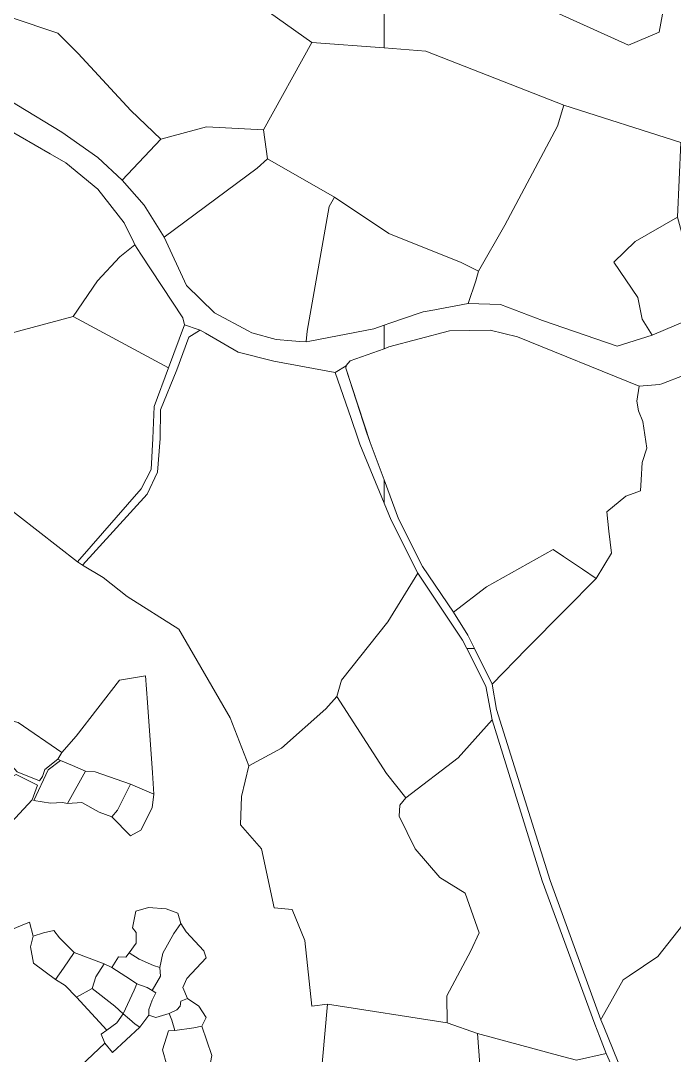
# Model space of a CAD drawing. Header units: metres. Extents: x 542555 to 550520, y 1840485 to 1846995.
# Drawn here: x 547871.7 to 548102.5, y 1840856.2 to 1841221.9 of the extents above; entities that cross this region are included whole.
import ezdxf

# ---------------------------------------------------------------- set-up
doc = ezdxf.new("R2010")
doc.units = ezdxf.units.M
doc.header["$MEASUREMENT"] = 0
doc.layers.add('Level 30', color=7, linetype='Continuous', lineweight=0)

msp = doc.modelspace()

# ---------------------------------------------------------------- linework, layer by layer
at = {"layer": 'Level 30', "color": 7, "linetype": 'Continuous', "lineweight": 0, "flags": 128}
for points in [[(548104.88, 1841178.87), (548063.47, 1841191.99), (548014.76, 1841211.17), (548000, 1841212.3), (548000, 1841233.45), (548000, 1841246.09), (548000, 1841246.1), (548031.15, 1841239.49), (548037.31, 1841235.52), (548086.36, 1841213.27), (548097.19, 1841217.87), (548101.36, 1841240.82), (548098.96, 1841254.89), (548099.93, 1841284.51), (548101.08, 1841300.16), (548118.0374, 1841310.719)], [(548000, 1841233.45), (548000, 1841212.3), (547974.53, 1841214.25), (547898.03, 1841268.55)], [(548101.36, 1841240.82), (548097.19, 1841217.87), (548097.19, 1841217.87), (548086.36, 1841213.27), (548037.31, 1841235.52)], [(547870.33, 1841192.2), (547886.23, 1841182.55), (547898.86, 1841173.59), (547907.46, 1841165.54), (547915.24, 1841156.69), (547922.39, 1841145.36), (547930.18, 1841128.36), (547940.08, 1841118.68), (547952.0064, 1841112.3108), (547953.3, 1841111.62), (547961.91, 1841109.18), (547967.3753, 1841108.7525), (547970.2136, 1841108.5304), (547972.52, 1841108.35), (547973.7759, 1841108.5952), (547996.44, 1841113.02), (548000, 1841114.24), (548000, 1841113.72), (548000, 1841107.12), (548000, 1841107.12), (548000, 1841105.95), (547988.03, 1841101.66), (547986.62, 1841100.06), (547986.5885, 1841099.8691), (547982.78, 1841097.57), (547961.11, 1841101.53), (547948.53, 1841104.77), (547936.9208, 1841111.4739), (547935.04, 1841112.56), (547934.3257, 1841112.7972), (547929.5, 1841114.4), (547928.9311, 1841116.9251), (547928.93, 1841116.93), (547914.079, 1841139.4336), (547911.93, 1841142.69), (547911.567, 1841143.4482), (547908.21, 1841150.46), (547898.88, 1841162.35), (547887.62, 1841171.62), (547882.0972, 1841174.8098), (547866.22, 1841183.98)], [(548105.99, 1841096.66), (548098.124, 1841093.6096), (548097.3, 1841093.29), (548090.09, 1841092.77), (548047.09, 1841110.19), (548037.5, 1841112.51), (548023.12, 1841112.26), (548001.73, 1841106.58), (548000, 1841105.95), (548000, 1841107.12), (548000, 1841113.72), (548000, 1841114.24), (548002.0295, 1841114.9391), (548012.722, 1841118.6221), (548013.79, 1841118.99), (548018.5989, 1841119.8805), (548019.1501, 1841119.9826), (548029.72, 1841121.94), (548041.17, 1841121.56), (548056.02, 1841115.91), (548082.35, 1841106.81), (548094.69, 1841110.79), (548115.7262, 1841119.6899)], [(548110.86, 1840909.06), (548096.69, 1840891.12), (548086.5955, 1840884.3158), (548084.51, 1840882.91), (548076.9068, 1840869.5116), (548076.52, 1840868.83), (548058.71, 1840918.07), (548039.77, 1840978.45), (548038.15, 1840987.46), (548050.3653, 1840999.8582), (548064.0185, 1841013.7159), (548074.88, 1841024.74), (548080.29, 1841033.76), (548079.411, 1841041.5165), (548078.64, 1841048.32), (548085.37, 1841053.82), (548088.3489, 1841054.8924), (548090.62, 1841055.71), (548090.8403, 1841059.6796), (548091.18, 1841065.8), (548092.79, 1841070.86), (548091.37, 1841080.21), (548091.3588, 1841080.2392), (548089.9, 1841084.04), (548089.27, 1841087.42), (548090.09, 1841092.77), (548097.3, 1841093.29), (548098.124, 1841093.6096), (548105.99, 1841096.66)], [(547856.91, 1841057.78), (547891.67, 1841030.7), (547893.45, 1841029.41), (547900.77, 1841025.05), (547909.3, 1841018.35), (547927.48, 1841006.87), (547945.69, 1840975.54), (547952.29, 1840958.52), (547949.69, 1840947.73), (547949.35, 1840937.71), (547956.71, 1840929.21), (547961.19, 1840908.34), (547967.56, 1840907.74), (547972, 1840896.87), (547974.49, 1840873.59), (547980.04, 1840874.3), (547976.52, 1840834.91)], [(548083.83, 1840844.83), (548078.4, 1840856.92), (548076.0531, 1840862.9986), (548074.4, 1840867.28), (548055.9, 1840917.87), (548038.15, 1840974.83), (548035.9, 1840986.74), (548029.21, 1841000), (548031.98, 1841000), (548038.15, 1840987.46), (548039.77, 1840978.45), (548058.71, 1840918.07), (548076.52, 1840868.83), (548077.5825, 1840866.2506), (548086.04, 1840845.72)], [(547870.37, 1840956.41), (547878.27, 1840953.19), (547879.41, 1840954.79), (547880.24, 1840957.26), (547884.82, 1840960.89), (547885.72, 1840960.43), (547881.39, 1840957.14), (547876.36, 1840946.33), (547882.18, 1840945.39), (547886.45, 1840945.56), (547888.17, 1840945.26), (547893.21, 1840945.6), (547899.42, 1840942.11), (547903.81, 1840940.49), (547910.5, 1840933.84), (547914.05, 1840935.81), (547918.1, 1840943.68), (547918.67, 1840948.49), (547918.25, 1840956.03), (547916.5, 1840980.93), (547915.69, 1840990.41), (547906.55, 1840988.8), (547891.28, 1840969), (547886.21, 1840963.28), (547870.78, 1840973.85)], [(547866.73, 1840936.87), (547875.7, 1840946.55), (547877.61, 1840951.76), (547870.03, 1840955.46)], [(547770.99, 1840827.73), (547776.9, 1840863.03), (547761.07, 1840885.69), (547753.64, 1840904.3), (547772.94, 1840910.78), (547804.73, 1840919.96), (547834.72, 1840933.52), (547857.87, 1840930), (547855.86, 1840912.45), (547856.38, 1840902.88), (547867.56, 1840900.29), (547874.72, 1840903.32), (547876.05, 1840898.36), (547875.09, 1840894.59), (547876.18, 1840888.77), (547883.9, 1840882.98), (547887.35, 1840880.96), (547891.38, 1840876.78), (547891.38, 1840876.78), (547902.09, 1840865.13), (547900.12, 1840863.67), (547901.39, 1840860.57), (547890.8, 1840850.51)], [(547939.19, 1840856.12), (547935.64, 1840866.53), (547937.21, 1840869.63), (547934.6, 1840873.57), (547930.54, 1840876.35), (547928.93, 1840880.19), (547930.38, 1840883.34), (547937.19, 1840890.73), (547936.38, 1840893.14), (547930.13, 1840899.86), (547928.19, 1840902.79), (547927.15, 1840906.45), (547923.01, 1840908.05), (547916.83, 1840908.42), (547912.35, 1840907.17), (547911.19, 1840901.28), (547912.42, 1840899.61), (547912.39, 1840895.87), (547909.99, 1840892.45), (547908.79, 1840890.96), (547906.19, 1840891.05), (547903.87, 1840887.31), (547901.15, 1840888.6), (547890.6, 1840892.56), (547885.31, 1840897.79), (547883.32, 1840900.31), (547879.76, 1840899.52), (547876.05, 1840898.36), (547874.72, 1840903.32), (547867.56, 1840900.29)], [(548105.55, 1840839.3), (548089.56, 1840840.98), (548086.04, 1840845.72), (548077.5825, 1840866.2506), (548076.52, 1840868.83), (548076.9068, 1840869.5116), (548084.51, 1840882.91), (548086.5955, 1840884.3158), (548096.69, 1840891.12), (548110.86, 1840909.06)], [(547890.8, 1840850.51), (547901.39, 1840860.57), (547904.05, 1840857.2), (547913.75, 1840866.22), (547916.98, 1840870.43), (547919.41, 1840869.56), (547924.06, 1840871.02), (547925.1, 1840868.63), (547926.12, 1840865.01), (547923.86, 1840864.84), (547921.73, 1840858.15), (547926.37, 1840841.89)]]:
    msp.add_lwpolyline(points, dxfattribs=at)
for points in [[(547974.53, 1841214.25), (547957.45, 1841183.33), (547937.3, 1841184.39), (547921.14, 1841180.07), (547910.54, 1841190.14), (547891.94, 1841210.36), (547884.82, 1841217.53), (547868.24, 1841223.01), (547855.83, 1841226.21), (547898.03, 1841268.55), (547974.53, 1841214.25)], [(547921.14, 1841180.07), (547907.46, 1841165.54), (547898.86, 1841173.59), (547886.23, 1841182.55), (547870.33, 1841192.2), (547860.67, 1841198.2), (547846.22, 1841202.95), (547846.38, 1841205.61), (547849.42, 1841217.1), (547855.83, 1841226.21), (547868.24, 1841223.01), (547884.82, 1841217.53), (547891.94, 1841210.36), (547910.54, 1841190.14), (547921.14, 1841180.07)], [(548042.65, 1841149.58), (548033.36, 1841133.32), (548027.27, 1841136.4), (548001.73, 1841146.65), (547982.47, 1841159.57), (547958.82, 1841173.05), (547957.45, 1841183.33), (547974.53, 1841214.25), (548000, 1841212.3), (548014.76, 1841211.17), (548063.47, 1841191.99), (548061.31, 1841184.61), (548042.65, 1841149.58)], [(547908.21, 1841150.46), (547911.567, 1841143.4482), (547911.93, 1841142.69), (547906.62, 1841138.4), (547898.74, 1841129.91), (547890.23, 1841117.41), (547839.99, 1841103.87), (547830.6, 1841101.95), (547827.01, 1841093.74), (547822, 1841082.96), (547796.43, 1841111.63), (547791, 1841131.5), (547804.83, 1841198.11), (547830.36, 1841197.98), (547833.7, 1841195.76), (547852.41, 1841190.54), (547866.22, 1841183.98), (547882.0972, 1841174.8098), (547887.62, 1841171.62), (547898.88, 1841162.35), (547908.21, 1841150.46)], [(548104.88, 1841178.87), (548103.68, 1841152.45), (548088.68, 1841143.87), (548081.2, 1841136.57), (548089.63, 1841124.03), (548091.18, 1841116.36), (548094.69, 1841110.79), (548082.35, 1841106.81), (548056.02, 1841115.91), (548041.17, 1841121.56), (548029.72, 1841121.94), (548032.39, 1841130.01), (548033.36, 1841133.32), (548042.65, 1841149.58), (548061.31, 1841184.61), (548063.47, 1841191.99), (548104.88, 1841178.87)], [(547957.45, 1841183.33), (547958.82, 1841173.05), (547955.14, 1841169.72), (547922.39, 1841145.36), (547915.24, 1841156.69), (547907.46, 1841165.54), (547921.14, 1841180.07), (547937.3, 1841184.39), (547957.45, 1841183.33)], [(547958.82, 1841173.05), (547982.47, 1841159.57), (547980.58, 1841156.24), (547972.87, 1841112.14), (547972.5406, 1841108.5727), (547972.52, 1841108.35), (547970.2136, 1841108.5304), (547967.3753, 1841108.7525), (547961.91, 1841109.18), (547953.3, 1841111.62), (547952.0064, 1841112.3108), (547940.08, 1841118.68), (547930.18, 1841128.36), (547922.39, 1841145.36), (547955.14, 1841169.72), (547958.82, 1841173.05)], [(547982.47, 1841159.57), (548001.73, 1841146.65), (548027.27, 1841136.4), (548033.36, 1841133.32), (548032.39, 1841130.01), (548029.72, 1841121.94), (548019.1501, 1841119.9826), (548018.5989, 1841119.8805), (548013.79, 1841118.99), (548012.722, 1841118.6221), (548002.0295, 1841114.9391), (548000, 1841114.24), (547996.44, 1841113.02), (547973.7759, 1841108.5952), (547972.52, 1841108.35), (547972.5406, 1841108.5727), (547972.87, 1841112.14), (547980.58, 1841156.24), (547982.47, 1841159.57)], [(548103.68, 1841152.45), (548110.75, 1841126.59), (548116.5656, 1841121.067), (548117.31, 1841120.36), (548115.7262, 1841119.6899), (548094.69, 1841110.79), (548091.18, 1841116.36), (548089.63, 1841124.03), (548081.2, 1841136.57), (548088.68, 1841143.87), (548103.68, 1841152.45)], [(547914.079, 1841139.4336), (547928.93, 1841116.93), (547928.9311, 1841116.9251), (547929.5, 1841114.4), (547923.9, 1841099.26), (547890.23, 1841117.41), (547898.74, 1841129.91), (547906.62, 1841138.4), (547911.93, 1841142.69), (547914.079, 1841139.4336)], [(547890.23, 1841117.41), (547923.9, 1841099.26), (547918.81, 1841085.54), (547918.37, 1841074.18), (547917.7, 1841063.23), (547914.2, 1841056.48), (547891.67, 1841030.7), (547856.91, 1841057.78), (547851.38, 1841062.07), (547846.49, 1841063.45), (547836.39, 1841069.87), (547822, 1841082.96), (547827.01, 1841093.74), (547830.6, 1841101.95), (547839.99, 1841103.87), (547890.23, 1841117.41)], [(547929.5, 1841114.4), (547934.3257, 1841112.7972), (547935.04, 1841112.56), (547934.8201, 1841112.419), (547931.08, 1841110.02), (547926.86, 1841098.54), (547920.99, 1841084.35), (547920.87, 1841074.18), (547919.94, 1841062.33), (547916.29, 1841054.57), (547893.45, 1841029.41), (547891.67, 1841030.7), (547914.2, 1841056.48), (547917.7, 1841063.23), (547918.37, 1841074.18), (547918.81, 1841085.54), (547923.9, 1841099.26), (547929.5, 1841114.4)], [(547984.93, 1840988.87), (547983.36, 1840983.07), (547979.49, 1840978.69), (547963.83, 1840964.81), (547952.29, 1840958.52), (547945.69, 1840975.54), (547927.48, 1841006.87), (547909.3, 1841018.35), (547900.77, 1841025.05), (547893.45, 1841029.41), (547916.29, 1841054.57), (547919.94, 1841062.33), (547920.87, 1841074.18), (547920.99, 1841084.35), (547926.86, 1841098.54), (547931.08, 1841110.02), (547934.8201, 1841112.419), (547935.04, 1841112.56), (547936.9208, 1841111.4739), (547948.53, 1841104.77), (547961.11, 1841101.53), (547982.78, 1841097.57), (547988.33, 1841081.31), (547990.72, 1841074.31), (547991.42, 1841072.26), (548000, 1841051.32), (548002.46, 1841045.32), (548011.9, 1841026.69), (548001.37, 1841009.45), (547984.93, 1840988.87)], [(548080.29, 1841033.76), (548074.88, 1841024.74), (548070.0677, 1841028.0064), (548063.4129, 1841032.5234), (548059.72, 1841035.03), (548036.16, 1841021.86), (548024.58, 1841012.84), (548013.61, 1841028.97), (548005.13, 1841045.9), (548000, 1841059.6), (547995.07, 1841072.77), (547986.47, 1841099.15), (547986.59, 1841099.87), (547986.62, 1841100.06), (547988.03, 1841101.66), (548000, 1841105.95), (548001.73, 1841106.58), (548023.12, 1841112.26), (548037.5, 1841112.51), (548047.09, 1841110.19), (548090.09, 1841092.77), (548089.27, 1841087.42), (548089.9, 1841084.04), (548091.3588, 1841080.2392), (548091.37, 1841080.21), (548092.79, 1841070.86), (548091.18, 1841065.8), (548090.8403, 1841059.6796), (548090.62, 1841055.71), (548088.3489, 1841054.8924), (548085.37, 1841053.82), (548078.64, 1841048.32), (548079.411, 1841041.5165), (548080.29, 1841033.76)], [(548000, 1841059.6), (548000, 1841051.32), (547991.42, 1841072.26), (547990.72, 1841074.31), (547988.33, 1841081.31), (547982.78, 1841097.57), (547986.5885, 1841099.8691), (547986.47, 1841099.15), (547993.98, 1841076.11), (547995.07, 1841072.77), (548000, 1841059.6)], [(548031.98, 1841000), (548029.21, 1841000), (548027.72, 1841002.94), (548011.9, 1841026.69), (548002.46, 1841045.32), (548000, 1841051.32), (548000, 1841059.6), (548005.13, 1841045.9), (548013.61, 1841028.97), (548024.58, 1841012.84), (548029.64, 1841004.77), (548031.98, 1841000)], [(548050.3653, 1840999.8582), (548038.15, 1840987.46), (548031.99, 1841000), (548031.98, 1841000), (548029.64, 1841004.77), (548024.58, 1841012.84), (548036.16, 1841021.86), (548059.72, 1841035.03), (548063.4129, 1841032.5234), (548070.0677, 1841028.0064), (548074.88, 1841024.74), (548064.0185, 1841013.7159), (548050.3653, 1840999.8582)], [(548026.2, 1840961.4), (548007.74, 1840947.2), (548000.88, 1840955.84), (547983.36, 1840983.07), (547984.93, 1840988.87), (548001.37, 1841009.45), (548011.9, 1841026.69), (548027.72, 1841002.94), (548029.2, 1841000), (548029.21, 1841000), (548035.9, 1840986.74), (548038.15, 1840974.83), (548026.2, 1840961.4)], [(547918.67, 1840948.49), (547910.44, 1840952.02), (547897.92, 1840956.44), (547894.59, 1840956.63), (547889.96, 1840958.72), (547885.72, 1840960.43), (547884.82, 1840960.89), (547886.21, 1840963.28), (547891.28, 1840969), (547906.55, 1840988.8), (547915.69, 1840990.41), (547916.5, 1840980.93), (547918.25, 1840956.03), (547918.67, 1840948.49)], [(548007.74, 1840947.2), (548005.57, 1840944.68), (548005.38, 1840940.77), (548010.96, 1840929.19), (548019.76, 1840919.07), (548028.69, 1840913.58), (548033.62, 1840899.52), (548030.6, 1840893.18), (548022.2, 1840877.29), (548022.35, 1840867.73), (547980.04, 1840874.3), (547974.49, 1840873.59), (547972, 1840896.87), (547967.56, 1840907.74), (547961.19, 1840908.34), (547956.71, 1840929.21), (547949.35, 1840937.71), (547949.69, 1840947.73), (547952.29, 1840958.52), (547963.83, 1840964.81), (547979.49, 1840978.69), (547983.36, 1840983.07), (548000.88, 1840955.84), (548007.74, 1840947.2)], [(547866.89, 1840974.78), (547870.78, 1840973.85), (547886.21, 1840963.28), (547884.82, 1840960.89), (547880.24, 1840957.26), (547879.41, 1840954.79), (547878.27, 1840953.19), (547870.37, 1840956.41), (547866.34, 1840960.98), (547863.95, 1840964.82), (547865.85, 1840971.15), (547866.89, 1840974.78)], [(548074.4, 1840867.28), (548076.0531, 1840862.9986), (548078.4, 1840856.92), (548067.98, 1840854.49), (548063.0146, 1840855.837), (548032.96, 1840863.99), (548022.35, 1840867.73), (548022.2, 1840877.29), (548030.6, 1840893.18), (548033.62, 1840899.52), (548028.69, 1840913.58), (548019.76, 1840919.07), (548010.96, 1840929.19), (548005.38, 1840940.77), (548005.57, 1840944.68), (548007.74, 1840947.2), (548026.2, 1840961.4), (548038.15, 1840974.83), (548055.9, 1840917.87), (548074.4, 1840867.28)], [(547894.59, 1840956.63), (547888.17, 1840945.26), (547886.45, 1840945.56), (547882.18, 1840945.39), (547876.36, 1840946.33), (547881.39, 1840957.14), (547885.72, 1840960.43), (547889.96, 1840958.72), (547894.59, 1840956.63)], [(547866.73, 1840936.87), (547863.85, 1840933.81), (547860.89, 1840934.89), (547859.99, 1840937.17), (547856.38, 1840942.12), (547854.07, 1840947.69), (547856.81, 1840948.42), (547865.75, 1840952.48), (547868.24, 1840954.59), (547870.03, 1840955.46), (547877.61, 1840951.76), (547875.7, 1840946.55), (547866.73, 1840936.87)], [(547894.59, 1840956.63), (547897.92, 1840956.44), (547910.44, 1840952.02), (547905.88, 1840942.83), (547903.81, 1840940.49), (547899.42, 1840942.11), (547893.21, 1840945.6), (547888.17, 1840945.26), (547894.59, 1840956.63)], [(547910.44, 1840952.02), (547918.67, 1840948.49), (547918.1, 1840943.68), (547914.05, 1840935.81), (547910.5, 1840933.84), (547903.81, 1840940.49), (547905.88, 1840942.83), (547910.44, 1840952.02)], [(547909.99, 1840892.45), (547912.39, 1840895.87), (547912.42, 1840899.61), (547911.19, 1840901.28), (547912.35, 1840907.17), (547916.83, 1840908.42), (547923.01, 1840908.05), (547927.15, 1840906.45), (547928.19, 1840902.79), (547925.71, 1840899.26), (547921.91, 1840892.3), (547920.78, 1840887.24), (547918.62, 1840887.92), (547913.5, 1840890.24), (547909.99, 1840892.45)], [(547876.05, 1840898.36), (547879.76, 1840899.52), (547883.32, 1840900.31), (547885.31, 1840897.79), (547890.6, 1840892.56), (547886.74, 1840886.99), (547883.9, 1840882.98), (547876.18, 1840888.77), (547875.09, 1840894.59), (547876.05, 1840898.36)], [(547928.19, 1840902.79), (547930.13, 1840899.86), (547936.38, 1840893.14), (547937.19, 1840890.73), (547930.38, 1840883.34), (547928.93, 1840880.19), (547930.54, 1840876.35), (547928.26, 1840875.41), (547927.95, 1840873.6), (547926.76, 1840872.29), (547924.06, 1840871.02), (547919.41, 1840869.56), (547916.98, 1840870.43), (547916.96, 1840872.45), (547918.14, 1840875.78), (547919.35, 1840878.36), (547918.11, 1840879.11), (547921.05, 1840884.16), (547920.78, 1840887.24), (547921.91, 1840892.3), (547925.71, 1840899.26), (547928.19, 1840902.79)], [(547890.6, 1840892.56), (547901.15, 1840888.6), (547898.25, 1840883.94), (547896.87, 1840879.83), (547891.38, 1840876.78), (547887.35, 1840880.96), (547883.9, 1840882.98), (547886.74, 1840886.99), (547890.6, 1840892.56)], [(547920.78, 1840887.24), (547921.05, 1840884.16), (547918.11, 1840879.11), (547916.31, 1840880.2), (547912.63, 1840881.5), (547910.47, 1840883.05), (547903.87, 1840887.31), (547906.19, 1840891.05), (547908.79, 1840890.96), (547909.99, 1840892.45), (547913.5, 1840890.24), (547918.62, 1840887.92), (547920.78, 1840887.24)], [(547903.87, 1840887.31), (547910.47, 1840883.05), (547912.63, 1840881.5), (547911.69, 1840879.2), (547907.82, 1840870.86), (547904.86, 1840873.66), (547896.87, 1840879.83), (547898.25, 1840883.94), (547901.15, 1840888.6), (547903.87, 1840887.31)], [(547905.61, 1840867.75), (547902.09, 1840865.13), (547891.38, 1840876.78), (547896.87, 1840879.83), (547904.86, 1840873.66), (547907.82, 1840870.86), (547905.61, 1840867.75)], [(547916.96, 1840872.45), (547916.98, 1840870.43), (547913.75, 1840866.22), (547912.07, 1840867.2), (547910.09, 1840869.02), (547907.82, 1840870.86), (547911.69, 1840879.2), (547912.63, 1840881.5), (547916.31, 1840880.2), (547918.11, 1840879.11), (547919.35, 1840878.36), (547918.14, 1840875.78), (547916.96, 1840872.45)], [(547937.21, 1840869.63), (547935.64, 1840866.53), (547932.81, 1840865.91), (547926.12, 1840865.01), (547925.1, 1840868.63), (547924.06, 1840871.02), (547926.76, 1840872.29), (547927.95, 1840873.6), (547928.26, 1840875.41), (547930.54, 1840876.35), (547934.6, 1840873.57), (547937.21, 1840869.63)], [(548032.96, 1840863.99), (548033.87, 1840852.95), (548027.71, 1840825.75), (548021.08, 1840797.97), (548012.57, 1840801.47), (547982.92, 1840803.43), (547965.71, 1840803.99), (547968.89, 1840818.49), (547976.52, 1840834.91), (547980.04, 1840874.3), (548022.35, 1840867.73), (548032.96, 1840863.99)], [(547904.05, 1840857.2), (547901.39, 1840860.57), (547900.12, 1840863.67), (547902.09, 1840865.13), (547905.61, 1840867.75), (547907.82, 1840870.86), (547910.09, 1840869.02), (547912.07, 1840867.2), (547913.75, 1840866.22), (547904.05, 1840857.2)], [(547923.86, 1840864.84), (547926.12, 1840865.01), (547932.81, 1840865.91), (547935.64, 1840866.53), (547939.19, 1840856.12), (547936.25, 1840840.62), (547933.64, 1840841.11), (547928.12, 1840841.45), (547926.37, 1840841.89), (547921.73, 1840858.15), (547923.86, 1840864.84)], [(548091.93, 1840825.54), (548085.11, 1840793), (548081.7, 1840787.01), (548077.01, 1840782.85), (548065.14, 1840786.15), (548063.5475, 1840786.5772), (548021.08, 1840797.97), (548027.71, 1840825.75), (548033.87, 1840852.95), (548032.96, 1840863.99), (548063.0146, 1840855.837), (548067.98, 1840854.49), (548078.4, 1840856.92), (548083.83, 1840844.83), (548090.62, 1840832.31), (548091.93, 1840825.54)]]:
    msp.add_lwpolyline(points, close=True, dxfattribs=at)

doc.saveas('drawing.dxf')
